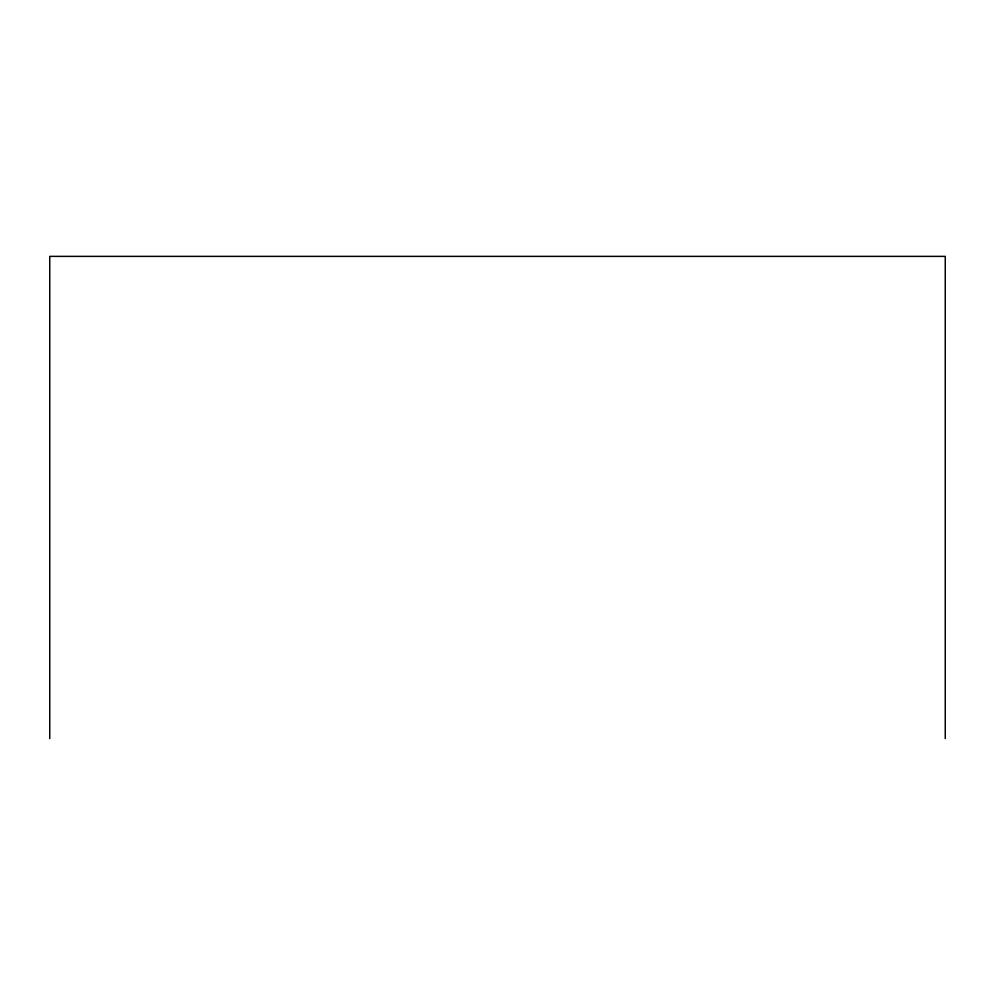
<?xml version="1.0" encoding="UTF-8"?>
<svg xmlns="http://www.w3.org/2000/svg" width="995" height="995" viewBox="0 0 995 995"><rect width="100%" height="100%" fill="white"/><g stroke="black" fill="none" stroke-linecap="round" stroke-linejoin="round"><path stroke-width="1.49" d="M945.25 738.626L945.25 256.374L49.75 256.374L49.75 738.626"/></g></svg>
